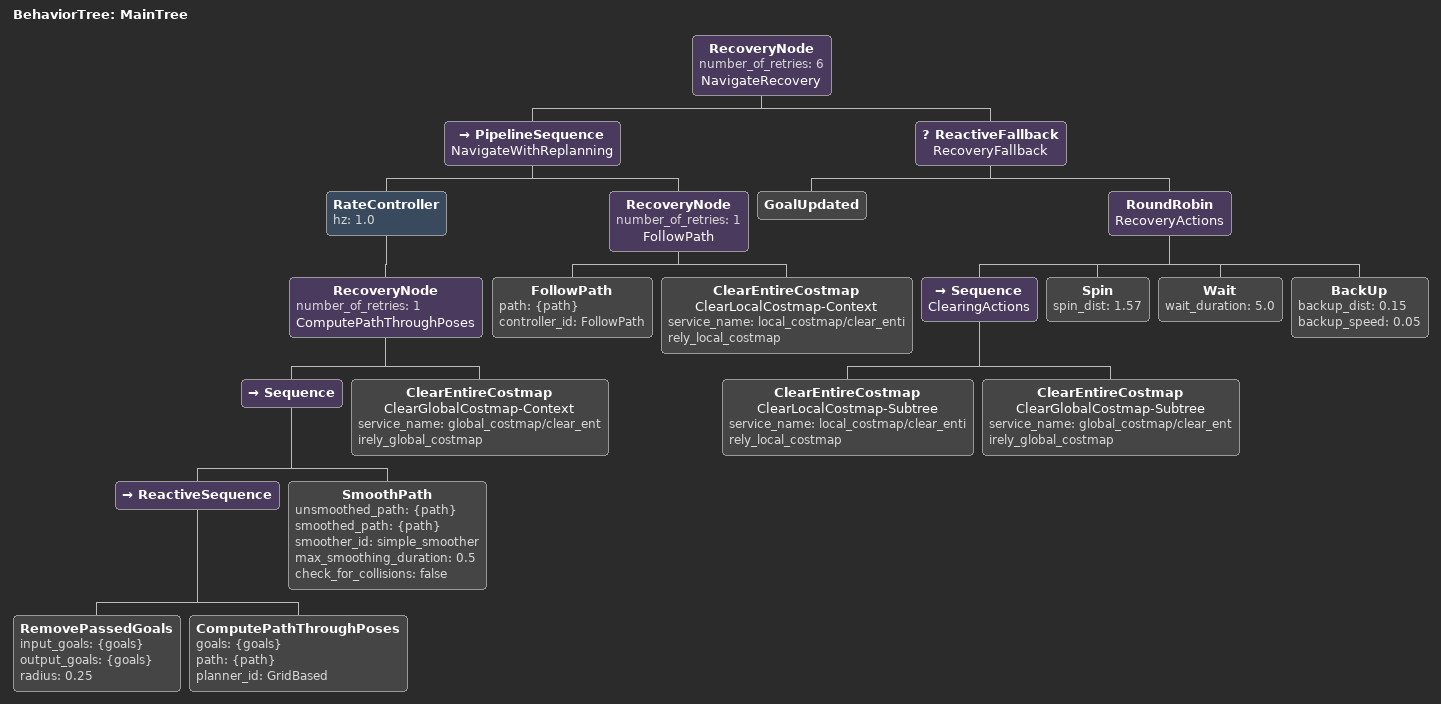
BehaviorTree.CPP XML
<root BTCPP_format="4" main_tree_to_execute="MainTree">
  <BehaviorTree ID="MainTree">
    <RecoveryNode number_of_retries="6" name="NavigateRecovery">
      <PipelineSequence name="NavigateWithReplanning">
        <RateController hz="1.0">
          <RecoveryNode number_of_retries="1" name="ComputePathThroughPoses">
            <Sequence>
              <ReactiveSequence>
                <RemovePassedGoals input_goals="{goals}" output_goals="{goals}" radius="0.25"/>
                <ComputePathThroughPoses goals="{goals}" path="{path}" planner_id="GridBased"/>
              </ReactiveSequence>
              <SmoothPath unsmoothed_path="{path}" smoothed_path="{path}"
                          smoother_id="simple_smoother" max_smoothing_duration="0.5"
                          check_for_collisions="false"/>
            </Sequence>
            <ClearEntireCostmap name="ClearGlobalCostmap-Context"
                                service_name="global_costmap/clear_entirely_global_costmap"/>
          </RecoveryNode>
        </RateController>
        <RecoveryNode number_of_retries="1" name="FollowPath">
          <FollowPath path="{path}" controller_id="FollowPath"/>
          <ClearEntireCostmap name="ClearLocalCostmap-Context"
                              service_name="local_costmap/clear_entirely_local_costmap"/>
        </RecoveryNode>
      </PipelineSequence>
      <ReactiveFallback name="RecoveryFallback">
        <GoalUpdated/>
        <RoundRobin name="RecoveryActions">
          <Sequence name="ClearingActions">
            <ClearEntireCostmap name="ClearLocalCostmap-Subtree"
                                service_name="local_costmap/clear_entirely_local_costmap"/>
            <ClearEntireCostmap name="ClearGlobalCostmap-Subtree"
                                service_name="global_costmap/clear_entirely_global_costmap"/>
          </Sequence>
          <Spin spin_dist="1.57"/>
          <Wait wait_duration="5.0"/>
          <BackUp backup_dist="0.15" backup_speed="0.05"/>
        </RoundRobin>
      </ReactiveFallback>
    </RecoveryNode>
  </BehaviorTree>
</root>
